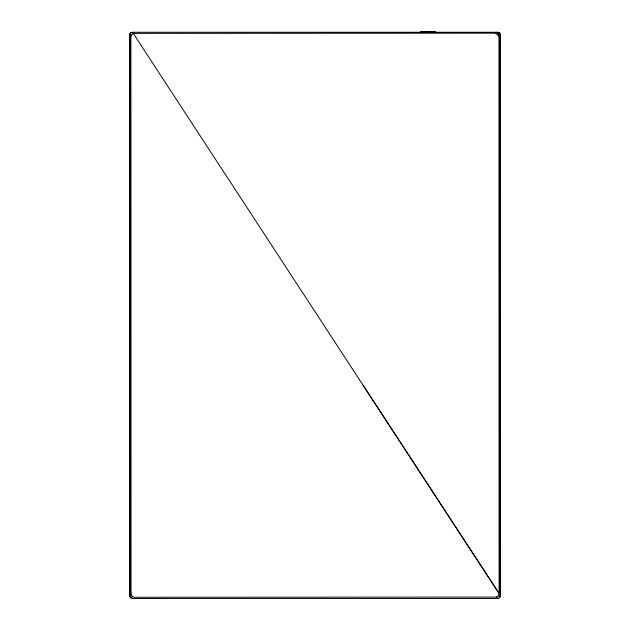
<?xml version="1.0" encoding="UTF-8"?>
<svg xmlns="http://www.w3.org/2000/svg" width="630" height="630" viewBox="0 0 630 630"><rect width="100%" height="100%" fill="white"/><g stroke="black" fill="none" stroke-linecap="round" stroke-linejoin="round"><path stroke-width="0.94" d="M132.639 596.775L130.426 597.736L129.993 595.649L129.993 34.776L130.418 32.697L132.505 32.264L497.495 32.264L499.574 32.697L500.346 34.437L500.346 595.988L499.582 597.736L497.834 598.5L132.166 598.5L130.426 597.736L129.654 595.988L129.654 34.445L130.418 32.697L131.379 34.91L130.89 36.934L131.064 594.578L132.639 596.775L134.662 597.264L496.424 597.09L498.621 595.515L499.11 593.491L498.936 35.855L497.495 32.264L495.337 33.169L133.615 33.374L131.379 34.91M500.346 34.437L498.936 35.855L497.802 33.847L499.574 32.697L500.007 34.776L500.007 595.649L499.582 597.736L498.621 595.515M423.596 32.413L424.045 31.681L435.495 31.681L434.873 32.413M129.654 595.988L131.064 594.578M432.117 31.681L430.369 32.413L428.006 31.658L426.392 32.413L424.045 31.681L420.541 31.681L420.95 32.413L420.879 31.681L433.275 31.681M421.69 31.681L422.958 32.169M495.337 33.169L498.936 35.855M132.505 32.264L499.11 593.491L362.911 384.993M496.424 597.09L497.834 598.5M497.495 32.264L497.802 33.847"/></g></svg>
